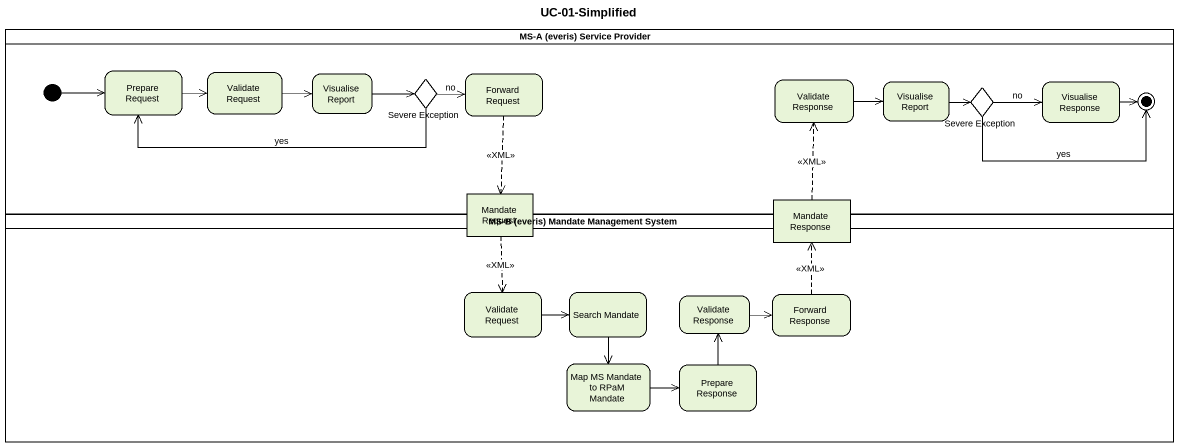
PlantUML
@startuml
title UC-01-Simplified
hide empty description
state "MS-A (everis) Service Provider" as MS_A_everis_Service_Provider <<partition>> {
  state "Prepare Request" as Prepare_Request
  state "Validate Request" as Validate_Request
  state "Visualise Report" as Visualise_Report
  state "Severe Exception" as Severe_Exception <<choice>>
  state "Forward Request" as Forward_Request
  state "Validate Response" as Validate_Response
  state "Visualise Report" as Visualise_Report_2
  state "Severe Exception" as Severe_Exception_2 <<choice>>
  state "Visualise Response" as Visualise_Response
  [*] -right-> Prepare_Request
  Severe_Exception_2 -right-> [*] : yes
  Visualise_Response -right-> [*]
}
state "Mandate Request" as Mandate_Request <<object>>
state "Mandate Response" as Mandate_Response <<object>>
state "MS-B (everis) Mandate Management System" as MS_B_everis_Mandate <<partition>> {
  state "Validate Request" as Validate_Request_2
  state "Search Mandate" as Search_Mandate
  state "Validate Response" as Validate_Response_2
  state "Forward Response" as Forward_Response
  state "Map MS Mandate to RPaM Mandate" as Map_MS_Mandate_to_RPaM
  state "Prepare Response" as Prepare_Response
}
Prepare_Request -right-> Validate_Request
Validate_Request -right-> Visualise_Report
Visualise_Report -right-> Severe_Exception
Severe_Exception -left-> Prepare_Request : yes
Severe_Exception -right-> Forward_Request : no
Forward_Request -[dashed]-> Mandate_Request : <<XML>>
Validate_Response -right-> Visualise_Report_2
Visualise_Report_2 -right-> Severe_Exception_2
Severe_Exception_2 -right-> Visualise_Response : no
Mandate_Request -[dashed]-> Validate_Request_2 : <<XML>>
Mandate_Response -up[dashed]-> Validate_Response : <<XML>>
Validate_Request_2 -right-> Search_Mandate
Search_Mandate --> Map_MS_Mandate_to_RPaM
Validate_Response_2 -right-> Forward_Response
Forward_Response -up[dashed]-> Mandate_Response : <<XML>>
Map_MS_Mandate_to_RPaM -right-> Prepare_Response
Prepare_Response -up-> Validate_Response_2
@enduml
